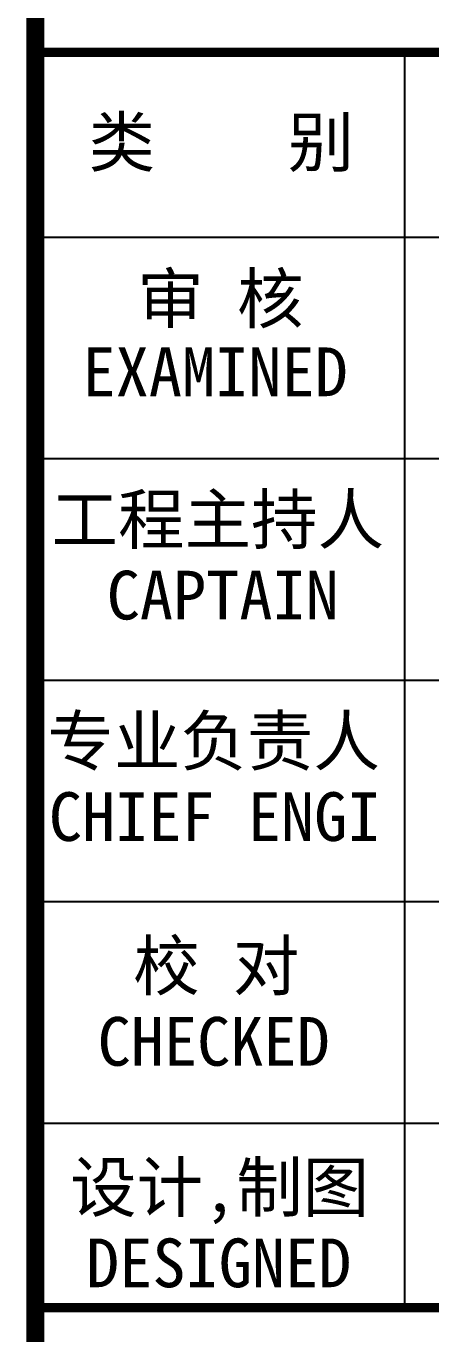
# Model space of a CAD drawing. Extents: x 1680110 to 2520911, y 137232 to 777463.
# Drawn here: x 2428660 to 2430842, y 162567 to 169623 of the extents above; entities that cross this region are included whole.
import ezdxf

# ---------------------------------------------------------------- set-up
doc = ezdxf.new("R2010")
doc.units = 0
doc.header["$LTSCALE"] = 1000
doc.header["$MEASUREMENT"] = 0
doc.layers.add('图框', color=4, linetype='Continuous')
doc.styles.add('STYLE-黑体', font='simhei.ttf')

msp = doc.modelspace()

# ---------------------------------------------------------------- linework, layer by layer
at = {"layer": '图框', "color": 0}
for p, q in [((2428709, 168484.9), (2434718.2, 168484.9)), ((2428709, 168484.9), (2434718.2, 168484.9)), ((2428709, 167289.7), (2434718.2, 167289.7)), ((2428709, 166094.5), (2434718.2, 166094.5)), ((2428709, 164899.3), (2434718.2, 164899.3)), ((2428709, 163704.1), (2434718.2, 163704.1))]:
    msp.add_line(p, q, dxfattribs=at)
at = {"layer": '图框', "color": 4, "const_width": 98.6}
msp.add_lwpolyline([(2428709, 178232.3), (2428709, 138232.3)], dxfattribs=at)
at = {"layer": '图框', "color": 0, "const_width": 50}
msp.add_lwpolyline([(2428709, 169480.9), (2434718.2, 169480.9), (2434718.2, 159321.7), (2428709, 159321.7)], close=True, dxfattribs=at)
at = {"layer": '图框', "color": 0}
for points in [[(2430701, 168484.9), (2430701, 169480.9)], [(2430701, 162708.1), (2430701, 168484.9)]]:
    msp.add_lwpolyline(points, dxfattribs=at)
at = {"layer": '图框', "color": 0, "const_width": 50}
msp.add_lwpolyline([(2428709, 162708.1), (2434718.2, 162708.1)], dxfattribs=at)

# ---------------------------------------------------------------- texts
at = {"layer": '图框', "color": 0, "style": 'STYLE-黑体'}
for s, p in [('类    别 ', (2428996.2, 168865.7)), ('审 核', (2429259, 168021)), ('EXAMINED ', (2428963.3, 167626.1)), ('工程主持人', (2428796.4, 166829.7)), ('CAPTAIN', (2429093.8, 166421.4)), ('专业负责人', (2428774, 165634.5)), ('CHIEF ENGI', (2428781.7, 165226.2)), ('校 对', (2429236.6, 164421.9)), ('CHECKED  ', (2429044.8, 164013.5)), ('设计,制图', (2428896.4, 163226.7)), ('DESIGNED ', (2428982.4, 162818.3))]:
    msp.add_text(s, height=262.94, dxfattribs=at).set_placement(p)

doc.saveas('drawing.dxf')
